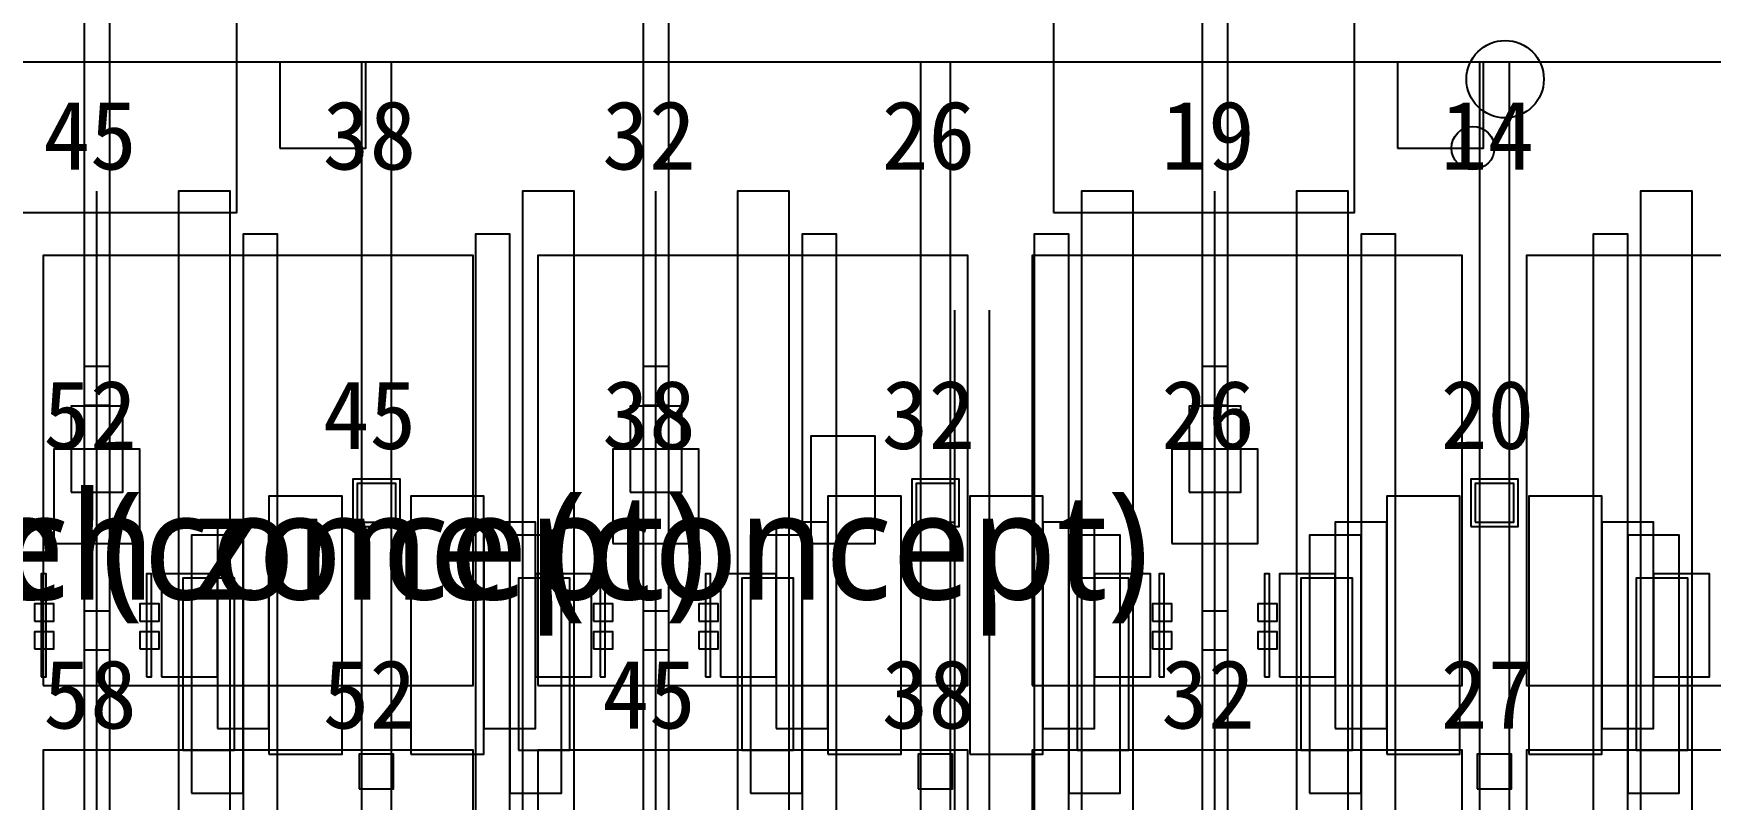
# Model space of a CAD drawing. Header units: metres. Extents: x -1640 to 1560, y -268 to 2338.
# Drawn here: x 71.28 to 110.28, y 1705.85 to 1723.66 of the extents above; entities that cross this region are included whole.
import ezdxf

# ---------------------------------------------------------------- set-up
doc = ezdxf.new("R2010")
doc.units = ezdxf.units.M
for name, color, linetype in [('1F_CHL', 4, 'Continuous'), ('1F_EHS_EXIT_DOOR_CONCEPT', 3, 'Continuous'), ('1F_EHS_EXTINGUISHER_HYDRANT_CABINET_CONCEPT', 1, 'Continuous'), ('1F_PUMP', 2, 'Continuous'), ('1F_SCR', 3, 'Continuous'), ('1F_STRUCT_COLUMN', 8, 'Continuous'), ('1F_ZONE', 3, 'Continuous'), ('2F_CSF_LATERAL_RACK_CONCEPT', 9, 'Continuous'), ('2F_EHS_EXIT_DOOR_CONCEPT', 3, 'Continuous'), ('2F_RFG', 5, 'Continuous'), ('2F_STRUCT_COLUMN', 8, 'Continuous'), ('2F_VMB', 6, 'Continuous'), ('2F_ZONE', 3, 'Continuous'), ('3F_CLEANROOM_OVERHEAD_PIPE_DUCT_CONCEPT', 9, 'Continuous'), ('3F_EHS_EGRESS_DIST_M', 2, 'Continuous'), ('3F_EHS_EXIT_DOOR_CONCEPT', 3, 'Continuous'), ('3F_ETCH', 2, 'Continuous'), ('3F_FOUP', 5, 'Continuous'), ('3F_OHT', 9, 'Continuous'), ('3F_OHTV', 1, 'Continuous'), ('3F_STRUCT_COLUMN', 8, 'Continuous'), ('3F_TBAR', 6, 'Continuous'), ('3F_TEXT', 7, 'Continuous'), ('3F_ZONE', 3, 'Continuous'), ('4F_FFU', 1, 'Continuous'), ('4F_STRUCT_PLENUM_TRUSS_CONCEPT', 9, 'Continuous'), ('4F_ZONE', 3, 'Continuous'), ('5F_CHL', 4, 'Continuous'), ('5F_EHS_EXIT_DOOR_CONCEPT', 3, 'Continuous'), ('5F_EHS_EXTINGUISHER_HYDRANT_CABINET_CONCEPT', 1, 'Continuous'), ('5F_PUMP', 2, 'Continuous'), ('5F_SCR', 3, 'Continuous'), ('5F_STRUCT_COLUMN', 8, 'Continuous'), ('5F_ZONE', 3, 'Continuous'), ('6F_CSF_LATERAL_RACK_CONCEPT', 9, 'Continuous'), ('6F_EHS_EXIT_DOOR_CONCEPT', 3, 'Continuous'), ('6F_RFG', 5, 'Continuous'), ('6F_STRUCT_COLUMN', 8, 'Continuous'), ('6F_VMB', 6, 'Continuous'), ('6F_ZONE', 3, 'Continuous'), ('7F_CLEANROOM_OVERHEAD_PIPE_DUCT_CONCEPT', 9, 'Continuous'), ('7F_EHS_EGRESS_DIST_M', 2, 'Continuous'), ('7F_EHS_EXIT_DOOR_CONCEPT', 3, 'Continuous'), ('7F_ETCH', 2, 'Continuous'), ('7F_FOUP', 5, 'Continuous'), ('7F_OHT', 9, 'Continuous'), ('7F_OHTV', 1, 'Continuous'), ('7F_STRUCT_COLUMN', 8, 'Continuous'), ('7F_TBAR', 6, 'Continuous'), ('7F_TEXT', 7, 'Continuous'), ('7F_ZONE', 3, 'Continuous'), ('8F_FFU', 1, 'Continuous'), ('8F_STRUCT_PLENUM_TRUSS_CONCEPT', 9, 'Continuous'), ('8F_ZONE', 3, 'Continuous'), ('EHS_TREATED_EXHAUST', 30, 'Continuous'), ('RF_RSC', 4, 'Continuous'), ('RF_STACK', 2, 'Continuous'), ('UTIL_PCW.R_CONCEPT', 1, 'Continuous'), ('UTIL_PCW.S_CONCEPT', 6, 'Continuous')]:
    doc.layers.add(name, color=color, linetype=linetype)
doc.styles.add('KO', font='malgun.ttf')

msp = doc.modelspace()

# ---------------------------------------------------------------- linework, layer by layer
at = {"layer": '1F_CHL'}
msp.add_lwpolyline([(89.35, 1711.8), (90.85, 1711.8), (90.85, 1714.3), (89.35, 1714.3)], close=True, dxfattribs=at)
at = {"layer": '1F_EHS_EXIT_DOOR_CONCEPT'}
msp.add_circle((105.5, 1722.6), 0.9, dxfattribs=at)
at = {"layer": '1F_EHS_EXTINGUISHER_HYDRANT_CABINET_CONCEPT'}
msp.add_circle((104.75, 1721), 0.5, dxfattribs=at)
at = {"layer": '1F_PUMP'}
for points in [[(74.75, 1707), (75.95, 1707), (75.95, 1711), (74.75, 1711)], [(82.55, 1707), (83.75, 1707), (83.75, 1711), (82.55, 1711)], [(87.75, 1707), (88.95, 1707), (88.95, 1711), (87.75, 1711)], [(95.55, 1707), (96.75, 1707), (96.75, 1711), (95.55, 1711)], [(100.75, 1707), (101.95, 1707), (101.95, 1711), (100.75, 1711)], [(108.55, 1707), (109.75, 1707), (109.75, 1711), (108.55, 1711)]]:
    msp.add_lwpolyline(points, close=True, dxfattribs=at)
at = {"layer": '1F_SCR'}
for points in [[(71.75, 1711.8), (73.75, 1711.8), (73.75, 1714), (71.75, 1714)], [(84.75, 1711.8), (86.75, 1711.8), (86.75, 1714), (84.75, 1714)], [(97.75, 1711.8), (99.75, 1711.8), (99.75, 1714), (97.75, 1714)]]:
    msp.add_lwpolyline(points, close=True, dxfattribs=at)
at = {"layer": '1F_STRUCT_COLUMN'}
for points in [[(78.7, 1712.2), (79.8, 1712.2), (79.8, 1713.3), (78.7, 1713.3)], [(91.7, 1712.2), (92.8, 1712.2), (92.8, 1713.3), (91.7, 1713.3)], [(104.7, 1712.2), (105.8, 1712.2), (105.8, 1713.3), (104.7, 1713.3)]]:
    msp.add_lwpolyline(points, close=True, dxfattribs=at)
at = {"layer": '1F_ZONE'}
msp.add_lwpolyline([(-33.5, 1569), (192, 1569), (192, 1723), (-33.5, 1723)], close=True, dxfattribs=at)
at = {"layer": '2F_CSF_LATERAL_RACK_CONCEPT'}
for points in [[(76.15, 1573), (76.95, 1573), (76.95, 1719), (76.15, 1719)], [(81.55, 1573), (82.35, 1573), (82.35, 1719), (81.55, 1719)], [(89.15, 1573), (89.95, 1573), (89.95, 1719), (89.15, 1719)], [(94.55, 1573), (95.35, 1573), (95.35, 1719), (94.55, 1719)], [(102.15, 1573), (102.95, 1573), (102.95, 1719), (102.15, 1719)], [(107.55, 1573), (108.35, 1573), (108.35, 1719), (107.55, 1719)]]:
    msp.add_lwpolyline(points, close=True, dxfattribs=at)
at = {"layer": '2F_EHS_EXIT_DOOR_CONCEPT'}
msp.add_circle((105.5, 1722.6), 0.9, dxfattribs=at)
at = {"layer": '2F_RFG'}
for points in [[(74.95, 1706), (76.15, 1706), (76.15, 1712), (74.95, 1712)], [(82.35, 1706), (83.55, 1706), (83.55, 1712), (82.35, 1712)], [(87.95, 1706), (89.15, 1706), (89.15, 1712), (87.95, 1712)], [(95.35, 1706), (96.55, 1706), (96.55, 1712), (95.35, 1712)], [(100.95, 1706), (102.15, 1706), (102.15, 1712), (100.95, 1712)], [(108.35, 1706), (109.55, 1706), (109.55, 1712), (108.35, 1712)]]:
    msp.add_lwpolyline(points, close=True, dxfattribs=at)
at = {"layer": '2F_STRUCT_COLUMN'}
for points in [[(78.8, 1712.3), (79.7, 1712.3), (79.7, 1713.2), (78.8, 1713.2)], [(91.8, 1712.3), (92.7, 1712.3), (92.7, 1713.2), (91.8, 1713.2)], [(104.8, 1712.3), (105.7, 1712.3), (105.7, 1713.2), (104.8, 1713.2)]]:
    msp.add_lwpolyline(points, close=True, dxfattribs=at)
at = {"layer": '2F_VMB'}
for points in [[(72.15, 1713), (73.35, 1713), (73.35, 1715), (72.15, 1715)], [(85.15, 1713), (86.35, 1713), (86.35, 1715), (85.15, 1715)], [(98.15, 1713), (99.35, 1713), (99.35, 1715), (98.15, 1715)]]:
    msp.add_lwpolyline(points, close=True, dxfattribs=at)
at = {"layer": '2F_ZONE'}
msp.add_lwpolyline([(-33.5, 1569), (192, 1569), (192, 1723), (-33.5, 1723)], close=True, dxfattribs=at)
at = {"layer": '3F_CLEANROOM_OVERHEAD_PIPE_DUCT_CONCEPT'}
for points in [[(74.65, 1572), (75.85, 1572), (75.85, 1720), (74.65, 1720)], [(82.65, 1572), (83.85, 1572), (83.85, 1720), (82.65, 1720)], [(87.65, 1572), (88.85, 1572), (88.85, 1720), (87.65, 1720)], [(95.65, 1572), (96.85, 1572), (96.85, 1720), (95.65, 1720)], [(100.65, 1572), (101.85, 1572), (101.85, 1720), (100.65, 1720)], [(108.65, 1572), (109.85, 1572), (109.85, 1720), (108.65, 1720)]]:
    msp.add_lwpolyline(points, close=True, dxfattribs=at)
at = {"layer": '3F_EHS_EXIT_DOOR_CONCEPT'}
msp.add_circle((105.5, 1722.6), 0.9, dxfattribs=at)
at = {"layer": '3F_ETCH'}
for points in [[(76.75, 1706.9), (78.45, 1706.9), (78.45, 1712.9), (76.75, 1712.9)], [(80.05, 1706.9), (81.75, 1706.9), (81.75, 1712.9), (80.05, 1712.9)], [(89.75, 1706.9), (91.45, 1706.9), (91.45, 1712.9), (89.75, 1712.9)], [(93.05, 1706.9), (94.75, 1706.9), (94.75, 1712.9), (93.05, 1712.9)], [(102.75, 1706.9), (104.45, 1706.9), (104.45, 1712.9), (102.75, 1712.9)], [(106.05, 1706.9), (107.75, 1706.9), (107.75, 1712.9), (106.05, 1712.9)], [(75.55, 1707.5), (76.75, 1707.5), (76.75, 1712.3), (75.55, 1712.3)], [(81.75, 1707.5), (82.95, 1707.5), (82.95, 1712.3), (81.75, 1712.3)], [(88.55, 1707.5), (89.75, 1707.5), (89.75, 1712.3), (88.55, 1712.3)], [(94.75, 1707.5), (95.95, 1707.5), (95.95, 1712.3), (94.75, 1712.3)], [(101.55, 1707.5), (102.75, 1707.5), (102.75, 1712.3), (101.55, 1712.3)], [(107.75, 1707.5), (108.95, 1707.5), (108.95, 1712.3), (107.75, 1712.3)], [(74.25, 1708.7), (75.55, 1708.7), (75.55, 1711.1), (74.25, 1711.1)], [(82.95, 1708.7), (84.25, 1708.7), (84.25, 1711.1), (82.95, 1711.1)], [(87.25, 1708.7), (88.55, 1708.7), (88.55, 1711.1), (87.25, 1711.1)], [(95.95, 1708.7), (97.25, 1708.7), (97.25, 1711.1), (95.95, 1711.1)], [(100.25, 1708.7), (101.55, 1708.7), (101.55, 1711.1), (100.25, 1711.1)], [(108.95, 1708.7), (110.25, 1708.7), (110.25, 1711.1), (108.95, 1711.1)]]:
    msp.add_lwpolyline(points, close=True, dxfattribs=at)
at = {"layer": '3F_FOUP'}
for points in [[(71.3, 1710), (71.75, 1710), (71.75, 1710.4), (71.3, 1710.4)], [(73.75, 1710), (74.2, 1710), (74.2, 1710.4), (73.75, 1710.4)], [(84.3, 1710), (84.75, 1710), (84.75, 1710.4), (84.3, 1710.4)], [(86.75, 1710), (87.2, 1710), (87.2, 1710.4), (86.75, 1710.4)], [(97.3, 1710), (97.75, 1710), (97.75, 1710.4), (97.3, 1710.4)], [(99.75, 1710), (100.2, 1710), (100.2, 1710.4), (99.75, 1710.4)], [(71.3, 1709.35), (71.75, 1709.35), (71.75, 1709.75), (71.3, 1709.75)], [(73.75, 1709.35), (74.2, 1709.35), (74.2, 1709.75), (73.75, 1709.75)], [(84.3, 1709.35), (84.75, 1709.35), (84.75, 1709.75), (84.3, 1709.75)], [(86.75, 1709.35), (87.2, 1709.35), (87.2, 1709.75), (86.75, 1709.75)], [(97.3, 1709.35), (97.75, 1709.35), (97.75, 1709.75), (97.3, 1709.75)], [(99.75, 1709.35), (100.2, 1709.35), (100.2, 1709.75), (99.75, 1709.75)]]:
    msp.add_lwpolyline(points, close=True, dxfattribs=at)
at = {"layer": '3F_OHT'}
for p, q in [((72.75, 1650), (72.75, 1720)), ((85.75, 1650), (85.75, 1720)), ((98.75, 1650), (98.75, 1720))]:
    msp.add_line(p, q, dxfattribs=at)
at = {"layer": '3F_OHTV'}
for points in [[(72.45, 1715.02), (73.05, 1715.02), (73.05, 1715.92), (72.45, 1715.92)], [(85.45, 1715.02), (86.05, 1715.02), (86.05, 1715.92), (85.45, 1715.92)], [(98.45, 1715.02), (99.05, 1715.02), (99.05, 1715.92), (98.45, 1715.92)], [(72.45, 1709.33), (73.05, 1709.33), (73.05, 1710.23), (72.45, 1710.23)], [(85.45, 1709.33), (86.05, 1709.33), (86.05, 1710.23), (85.45, 1710.23)], [(98.45, 1709.33), (99.05, 1709.33), (99.05, 1710.23), (98.45, 1710.23)]]:
    msp.add_lwpolyline(points, close=True, dxfattribs=at)
at = {"layer": '3F_STRUCT_COLUMN'}
for points in [[(78.85, 1706.1), (79.65, 1706.1), (79.65, 1706.9), (78.85, 1706.9)], [(91.85, 1706.1), (92.65, 1706.1), (92.65, 1706.9), (91.85, 1706.9)], [(104.85, 1706.1), (105.65, 1706.1), (105.65, 1706.9), (104.85, 1706.9)]]:
    msp.add_lwpolyline(points, close=True, dxfattribs=at)
at = {"layer": '3F_TBAR'}
for points in [[(71.45, 1708.7), (71.57, 1708.7), (71.57, 1711.1), (71.45, 1711.1)], [(73.9, 1708.7), (74.02, 1708.7), (74.02, 1711.1), (73.9, 1711.1)], [(84.45, 1708.7), (84.57, 1708.7), (84.57, 1711.1), (84.45, 1711.1)], [(86.9, 1708.7), (87.02, 1708.7), (87.02, 1711.1), (86.9, 1711.1)], [(97.45, 1708.7), (97.57, 1708.7), (97.57, 1711.1), (97.45, 1711.1)], [(99.9, 1708.7), (100.02, 1708.7), (100.02, 1711.1), (99.9, 1711.1)]]:
    msp.add_lwpolyline(points, close=True, dxfattribs=at)
at = {"layer": '3F_ZONE'}
msp.add_lwpolyline([(-33.5, 1569), (192, 1569), (192, 1723), (-33.5, 1723)], close=True, dxfattribs=at)
at = {"layer": '4F_FFU'}
for points in [[(71.5, 1708.5), (81.5, 1708.5), (81.5, 1718.5), (71.5, 1718.5)], [(83, 1708.5), (93, 1708.5), (93, 1718.5), (83, 1718.5)], [(94.5, 1708.5), (104.5, 1708.5), (104.5, 1718.5), (94.5, 1718.5)], [(106, 1708.5), (116, 1708.5), (116, 1718.5), (106, 1718.5)], [(71.5, 1697), (81.5, 1697), (81.5, 1707), (71.5, 1707)], [(83, 1697), (93, 1697), (93, 1707), (83, 1707)], [(94.5, 1697), (104.5, 1697), (104.5, 1707), (94.5, 1707)], [(106, 1697), (116, 1697), (116, 1707), (106, 1707)]]:
    msp.add_lwpolyline(points, close=True, dxfattribs=at)
at = {"layer": '4F_STRUCT_PLENUM_TRUSS_CONCEPT'}
for points in [[(78.9, 1569), (79.6, 1569), (79.6, 1723), (78.9, 1723)], [(91.9, 1569), (92.6, 1569), (92.6, 1723), (91.9, 1723)], [(104.9, 1569), (105.6, 1569), (105.6, 1723), (104.9, 1723)]]:
    msp.add_lwpolyline(points, close=True, dxfattribs=at)
at = {"layer": '4F_ZONE'}
msp.add_lwpolyline([(-33.5, 1569), (192, 1569), (192, 1723), (-33.5, 1723)], close=True, dxfattribs=at)
at = {"layer": '5F_CHL'}
msp.add_lwpolyline([(89.35, 1711.8), (90.85, 1711.8), (90.85, 1714.3), (89.35, 1714.3)], close=True, dxfattribs=at)
at = {"layer": '5F_EHS_EXIT_DOOR_CONCEPT'}
msp.add_circle((105.5, 1722.6), 0.9, dxfattribs=at)
at = {"layer": '5F_EHS_EXTINGUISHER_HYDRANT_CABINET_CONCEPT'}
msp.add_circle((104.75, 1721), 0.5, dxfattribs=at)
at = {"layer": '5F_PUMP'}
for points in [[(74.75, 1707), (75.95, 1707), (75.95, 1711), (74.75, 1711)], [(82.55, 1707), (83.75, 1707), (83.75, 1711), (82.55, 1711)], [(87.75, 1707), (88.95, 1707), (88.95, 1711), (87.75, 1711)], [(95.55, 1707), (96.75, 1707), (96.75, 1711), (95.55, 1711)], [(100.75, 1707), (101.95, 1707), (101.95, 1711), (100.75, 1711)], [(108.55, 1707), (109.75, 1707), (109.75, 1711), (108.55, 1711)]]:
    msp.add_lwpolyline(points, close=True, dxfattribs=at)
at = {"layer": '5F_SCR'}
for points in [[(71.75, 1711.8), (73.75, 1711.8), (73.75, 1714), (71.75, 1714)], [(84.75, 1711.8), (86.75, 1711.8), (86.75, 1714), (84.75, 1714)], [(97.75, 1711.8), (99.75, 1711.8), (99.75, 1714), (97.75, 1714)]]:
    msp.add_lwpolyline(points, close=True, dxfattribs=at)
at = {"layer": '5F_STRUCT_COLUMN'}
for points in [[(78.7, 1712.2), (79.8, 1712.2), (79.8, 1713.3), (78.7, 1713.3)], [(91.7, 1712.2), (92.8, 1712.2), (92.8, 1713.3), (91.7, 1713.3)], [(104.7, 1712.2), (105.8, 1712.2), (105.8, 1713.3), (104.7, 1713.3)]]:
    msp.add_lwpolyline(points, close=True, dxfattribs=at)
at = {"layer": '5F_ZONE'}
msp.add_lwpolyline([(-33.5, 1569), (192, 1569), (192, 1723), (-33.5, 1723)], close=True, dxfattribs=at)
at = {"layer": '6F_CSF_LATERAL_RACK_CONCEPT'}
for points in [[(76.15, 1573), (76.95, 1573), (76.95, 1719), (76.15, 1719)], [(81.55, 1573), (82.35, 1573), (82.35, 1719), (81.55, 1719)], [(89.15, 1573), (89.95, 1573), (89.95, 1719), (89.15, 1719)], [(94.55, 1573), (95.35, 1573), (95.35, 1719), (94.55, 1719)], [(102.15, 1573), (102.95, 1573), (102.95, 1719), (102.15, 1719)], [(107.55, 1573), (108.35, 1573), (108.35, 1719), (107.55, 1719)]]:
    msp.add_lwpolyline(points, close=True, dxfattribs=at)
at = {"layer": '6F_EHS_EXIT_DOOR_CONCEPT'}
msp.add_circle((105.5, 1722.6), 0.9, dxfattribs=at)
at = {"layer": '6F_RFG'}
for points in [[(74.95, 1706), (76.15, 1706), (76.15, 1712), (74.95, 1712)], [(82.35, 1706), (83.55, 1706), (83.55, 1712), (82.35, 1712)], [(87.95, 1706), (89.15, 1706), (89.15, 1712), (87.95, 1712)], [(95.35, 1706), (96.55, 1706), (96.55, 1712), (95.35, 1712)], [(100.95, 1706), (102.15, 1706), (102.15, 1712), (100.95, 1712)], [(108.35, 1706), (109.55, 1706), (109.55, 1712), (108.35, 1712)]]:
    msp.add_lwpolyline(points, close=True, dxfattribs=at)
at = {"layer": '6F_STRUCT_COLUMN'}
for points in [[(78.8, 1712.3), (79.7, 1712.3), (79.7, 1713.2), (78.8, 1713.2)], [(91.8, 1712.3), (92.7, 1712.3), (92.7, 1713.2), (91.8, 1713.2)], [(104.8, 1712.3), (105.7, 1712.3), (105.7, 1713.2), (104.8, 1713.2)]]:
    msp.add_lwpolyline(points, close=True, dxfattribs=at)
at = {"layer": '6F_VMB'}
for points in [[(72.15, 1713), (73.35, 1713), (73.35, 1715), (72.15, 1715)], [(85.15, 1713), (86.35, 1713), (86.35, 1715), (85.15, 1715)], [(98.15, 1713), (99.35, 1713), (99.35, 1715), (98.15, 1715)]]:
    msp.add_lwpolyline(points, close=True, dxfattribs=at)
at = {"layer": '6F_ZONE'}
msp.add_lwpolyline([(-33.5, 1569), (192, 1569), (192, 1723), (-33.5, 1723)], close=True, dxfattribs=at)
at = {"layer": '7F_CLEANROOM_OVERHEAD_PIPE_DUCT_CONCEPT'}
for points in [[(74.65, 1572), (75.85, 1572), (75.85, 1720), (74.65, 1720)], [(82.65, 1572), (83.85, 1572), (83.85, 1720), (82.65, 1720)], [(87.65, 1572), (88.85, 1572), (88.85, 1720), (87.65, 1720)], [(95.65, 1572), (96.85, 1572), (96.85, 1720), (95.65, 1720)], [(100.65, 1572), (101.85, 1572), (101.85, 1720), (100.65, 1720)], [(108.65, 1572), (109.85, 1572), (109.85, 1720), (108.65, 1720)]]:
    msp.add_lwpolyline(points, close=True, dxfattribs=at)
at = {"layer": '7F_EHS_EXIT_DOOR_CONCEPT'}
msp.add_circle((105.5, 1722.6), 0.9, dxfattribs=at)
at = {"layer": '7F_ETCH'}
for points in [[(76.75, 1706.9), (78.45, 1706.9), (78.45, 1712.9), (76.75, 1712.9)], [(80.05, 1706.9), (81.75, 1706.9), (81.75, 1712.9), (80.05, 1712.9)], [(89.75, 1706.9), (91.45, 1706.9), (91.45, 1712.9), (89.75, 1712.9)], [(93.05, 1706.9), (94.75, 1706.9), (94.75, 1712.9), (93.05, 1712.9)], [(102.75, 1706.9), (104.45, 1706.9), (104.45, 1712.9), (102.75, 1712.9)], [(106.05, 1706.9), (107.75, 1706.9), (107.75, 1712.9), (106.05, 1712.9)], [(75.55, 1707.5), (76.75, 1707.5), (76.75, 1712.3), (75.55, 1712.3)], [(81.75, 1707.5), (82.95, 1707.5), (82.95, 1712.3), (81.75, 1712.3)], [(88.55, 1707.5), (89.75, 1707.5), (89.75, 1712.3), (88.55, 1712.3)], [(94.75, 1707.5), (95.95, 1707.5), (95.95, 1712.3), (94.75, 1712.3)], [(101.55, 1707.5), (102.75, 1707.5), (102.75, 1712.3), (101.55, 1712.3)], [(107.75, 1707.5), (108.95, 1707.5), (108.95, 1712.3), (107.75, 1712.3)], [(74.25, 1708.7), (75.55, 1708.7), (75.55, 1711.1), (74.25, 1711.1)], [(82.95, 1708.7), (84.25, 1708.7), (84.25, 1711.1), (82.95, 1711.1)], [(87.25, 1708.7), (88.55, 1708.7), (88.55, 1711.1), (87.25, 1711.1)], [(95.95, 1708.7), (97.25, 1708.7), (97.25, 1711.1), (95.95, 1711.1)], [(100.25, 1708.7), (101.55, 1708.7), (101.55, 1711.1), (100.25, 1711.1)], [(108.95, 1708.7), (110.25, 1708.7), (110.25, 1711.1), (108.95, 1711.1)]]:
    msp.add_lwpolyline(points, close=True, dxfattribs=at)
at = {"layer": '7F_FOUP'}
for points in [[(71.3, 1710), (71.75, 1710), (71.75, 1710.4), (71.3, 1710.4)], [(73.75, 1710), (74.2, 1710), (74.2, 1710.4), (73.75, 1710.4)], [(84.3, 1710), (84.75, 1710), (84.75, 1710.4), (84.3, 1710.4)], [(86.75, 1710), (87.2, 1710), (87.2, 1710.4), (86.75, 1710.4)], [(97.3, 1710), (97.75, 1710), (97.75, 1710.4), (97.3, 1710.4)], [(99.75, 1710), (100.2, 1710), (100.2, 1710.4), (99.75, 1710.4)], [(71.3, 1709.35), (71.75, 1709.35), (71.75, 1709.75), (71.3, 1709.75)], [(73.75, 1709.35), (74.2, 1709.35), (74.2, 1709.75), (73.75, 1709.75)], [(84.3, 1709.35), (84.75, 1709.35), (84.75, 1709.75), (84.3, 1709.75)], [(86.75, 1709.35), (87.2, 1709.35), (87.2, 1709.75), (86.75, 1709.75)], [(97.3, 1709.35), (97.75, 1709.35), (97.75, 1709.75), (97.3, 1709.75)], [(99.75, 1709.35), (100.2, 1709.35), (100.2, 1709.75), (99.75, 1709.75)]]:
    msp.add_lwpolyline(points, close=True, dxfattribs=at)
at = {"layer": '7F_OHT'}
for p, q in [((72.75, 1650), (72.75, 1720)), ((85.75, 1650), (85.75, 1720)), ((98.75, 1650), (98.75, 1720))]:
    msp.add_line(p, q, dxfattribs=at)
at = {"layer": '7F_OHTV'}
for points in [[(72.45, 1715.02), (73.05, 1715.02), (73.05, 1715.92), (72.45, 1715.92)], [(85.45, 1715.02), (86.05, 1715.02), (86.05, 1715.92), (85.45, 1715.92)], [(98.45, 1715.02), (99.05, 1715.02), (99.05, 1715.92), (98.45, 1715.92)], [(72.45, 1709.33), (73.05, 1709.33), (73.05, 1710.23), (72.45, 1710.23)], [(85.45, 1709.33), (86.05, 1709.33), (86.05, 1710.23), (85.45, 1710.23)], [(98.45, 1709.33), (99.05, 1709.33), (99.05, 1710.23), (98.45, 1710.23)]]:
    msp.add_lwpolyline(points, close=True, dxfattribs=at)
at = {"layer": '7F_STRUCT_COLUMN'}
for points in [[(78.85, 1706.1), (79.65, 1706.1), (79.65, 1706.9), (78.85, 1706.9)], [(91.85, 1706.1), (92.65, 1706.1), (92.65, 1706.9), (91.85, 1706.9)], [(104.85, 1706.1), (105.65, 1706.1), (105.65, 1706.9), (104.85, 1706.9)]]:
    msp.add_lwpolyline(points, close=True, dxfattribs=at)
at = {"layer": '7F_TBAR'}
for points in [[(71.45, 1708.7), (71.57, 1708.7), (71.57, 1711.1), (71.45, 1711.1)], [(73.9, 1708.7), (74.02, 1708.7), (74.02, 1711.1), (73.9, 1711.1)], [(84.45, 1708.7), (84.57, 1708.7), (84.57, 1711.1), (84.45, 1711.1)], [(86.9, 1708.7), (87.02, 1708.7), (87.02, 1711.1), (86.9, 1711.1)], [(97.45, 1708.7), (97.57, 1708.7), (97.57, 1711.1), (97.45, 1711.1)], [(99.9, 1708.7), (100.02, 1708.7), (100.02, 1711.1), (99.9, 1711.1)]]:
    msp.add_lwpolyline(points, close=True, dxfattribs=at)
at = {"layer": '7F_ZONE'}
msp.add_lwpolyline([(-33.5, 1569), (192, 1569), (192, 1723), (-33.5, 1723)], close=True, dxfattribs=at)
at = {"layer": '8F_FFU'}
for points in [[(71.5, 1708.5), (81.5, 1708.5), (81.5, 1718.5), (71.5, 1718.5)], [(83, 1708.5), (93, 1708.5), (93, 1718.5), (83, 1718.5)], [(94.5, 1708.5), (104.5, 1708.5), (104.5, 1718.5), (94.5, 1718.5)], [(106, 1708.5), (116, 1708.5), (116, 1718.5), (106, 1718.5)], [(71.5, 1697), (81.5, 1697), (81.5, 1707), (71.5, 1707)], [(83, 1697), (93, 1697), (93, 1707), (83, 1707)], [(94.5, 1697), (104.5, 1697), (104.5, 1707), (94.5, 1707)], [(106, 1697), (116, 1697), (116, 1707), (106, 1707)]]:
    msp.add_lwpolyline(points, close=True, dxfattribs=at)
at = {"layer": '8F_STRUCT_PLENUM_TRUSS_CONCEPT'}
for points in [[(78.9, 1569), (79.6, 1569), (79.6, 1723), (78.9, 1723)], [(91.9, 1569), (92.6, 1569), (92.6, 1723), (91.9, 1723)], [(104.9, 1569), (105.6, 1569), (105.6, 1723), (104.9, 1723)]]:
    msp.add_lwpolyline(points, close=True, dxfattribs=at)
at = {"layer": '8F_ZONE'}
msp.add_lwpolyline([(-33.5, 1569), (192, 1569), (192, 1723), (-33.5, 1723)], close=True, dxfattribs=at)
at = {"layer": 'EHS_TREATED_EXHAUST'}
for points in [[(72.45, 1573), (73.05, 1573), (73.05, 1731), (72.45, 1731)], [(72.45, 1573), (73.05, 1573), (73.05, 1731), (72.45, 1731)], [(85.45, 1573), (86.05, 1573), (86.05, 1731), (85.45, 1731)], [(85.45, 1573), (86.05, 1573), (86.05, 1731), (85.45, 1731)], [(98.45, 1573), (99.05, 1573), (99.05, 1731), (98.45, 1731)], [(98.45, 1573), (99.05, 1573), (99.05, 1731), (98.45, 1731)]]:
    msp.add_lwpolyline(points, close=True, dxfattribs=at)
at = {"layer": 'RF_RSC'}
for points in [[(69, 1719.5), (76, 1719.5), (76, 1724.5), (69, 1724.5)], [(95, 1719.5), (102, 1719.5), (102, 1724.5), (95, 1724.5)]]:
    msp.add_lwpolyline(points, close=True, dxfattribs=at)
at = {"layer": 'RF_STACK'}
for points in [[(77, 1721), (79, 1721), (79, 1723), (77, 1723)], [(103, 1721), (105, 1721), (105, 1723), (103, 1723)]]:
    msp.add_lwpolyline(points, close=True, dxfattribs=at)
at = {"layer": 'UTIL_PCW.R_CONCEPT'}
msp.add_line((93.505, 1574.78), (93.505, 1717.23), dxfattribs=at)
msp.add_line((93.505, 1574.78), (93.505, 1717.23), dxfattribs=at)
at = {"layer": 'UTIL_PCW.S_CONCEPT'}
msp.add_line((92.705, 1574.78), (92.705, 1717.23), dxfattribs=at)
msp.add_line((92.705, 1574.78), (92.705, 1717.23), dxfattribs=at)

# ---------------------------------------------------------------- texts
at = {"layer": '3F_EHS_EGRESS_DIST_M'}
for s, p in [('45', (71.5, 1720.5)), ('38', (78, 1720.5)), ('32', (84.5, 1720.5)), ('26', (91, 1720.5)), ('19', (97.5, 1720.5)), ('14', (104, 1720.5)), ('52', (71.5, 1714)), ('45', (78, 1714)), ('38', (84.5, 1714)), ('32', (91, 1714)), ('26', (97.5, 1714)), ('20', (104, 1714)), ('58', (71.5, 1707.5)), ('52', (78, 1707.5)), ('45', (84.5, 1707.5)), ('38', (91, 1707.5)), ('32', (97.5, 1707.5)), ('27', (104, 1707.5))]:
    msp.add_text(s, height=1.6, dxfattribs=at).set_placement(p)
at = {"layer": '3F_TEXT', "style": 'KO'}
for s, p in [('Photo (track + scanner) zone (concept)', (28.55, 1710.5)), ('Etch zone (concept)', (67.55, 1710.5))]:
    msp.add_text(s, height=2.5, dxfattribs=at).set_placement(p)
at = {"layer": '7F_EHS_EGRESS_DIST_M'}
for s, p in [('45', (71.5, 1720.5)), ('38', (78, 1720.5)), ('32', (84.5, 1720.5)), ('26', (91, 1720.5)), ('19', (97.5, 1720.5)), ('14', (104, 1720.5)), ('52', (71.5, 1714)), ('45', (78, 1714)), ('38', (84.5, 1714)), ('32', (91, 1714)), ('26', (97.5, 1714)), ('20', (104, 1714)), ('58', (71.5, 1707.5)), ('52', (78, 1707.5)), ('45', (84.5, 1707.5)), ('38', (91, 1707.5)), ('32', (97.5, 1707.5)), ('27', (104, 1707.5))]:
    msp.add_text(s, height=1.6, dxfattribs=at).set_placement(p)
at = {"layer": '7F_TEXT', "style": 'KO'}
for s, p in [('Photo (track + scanner) zone (concept)', (28.55, 1710.5)), ('Etch zone (concept)', (67.55, 1710.5))]:
    msp.add_text(s, height=2.5, dxfattribs=at).set_placement(p)

doc.saveas('drawing.dxf')
